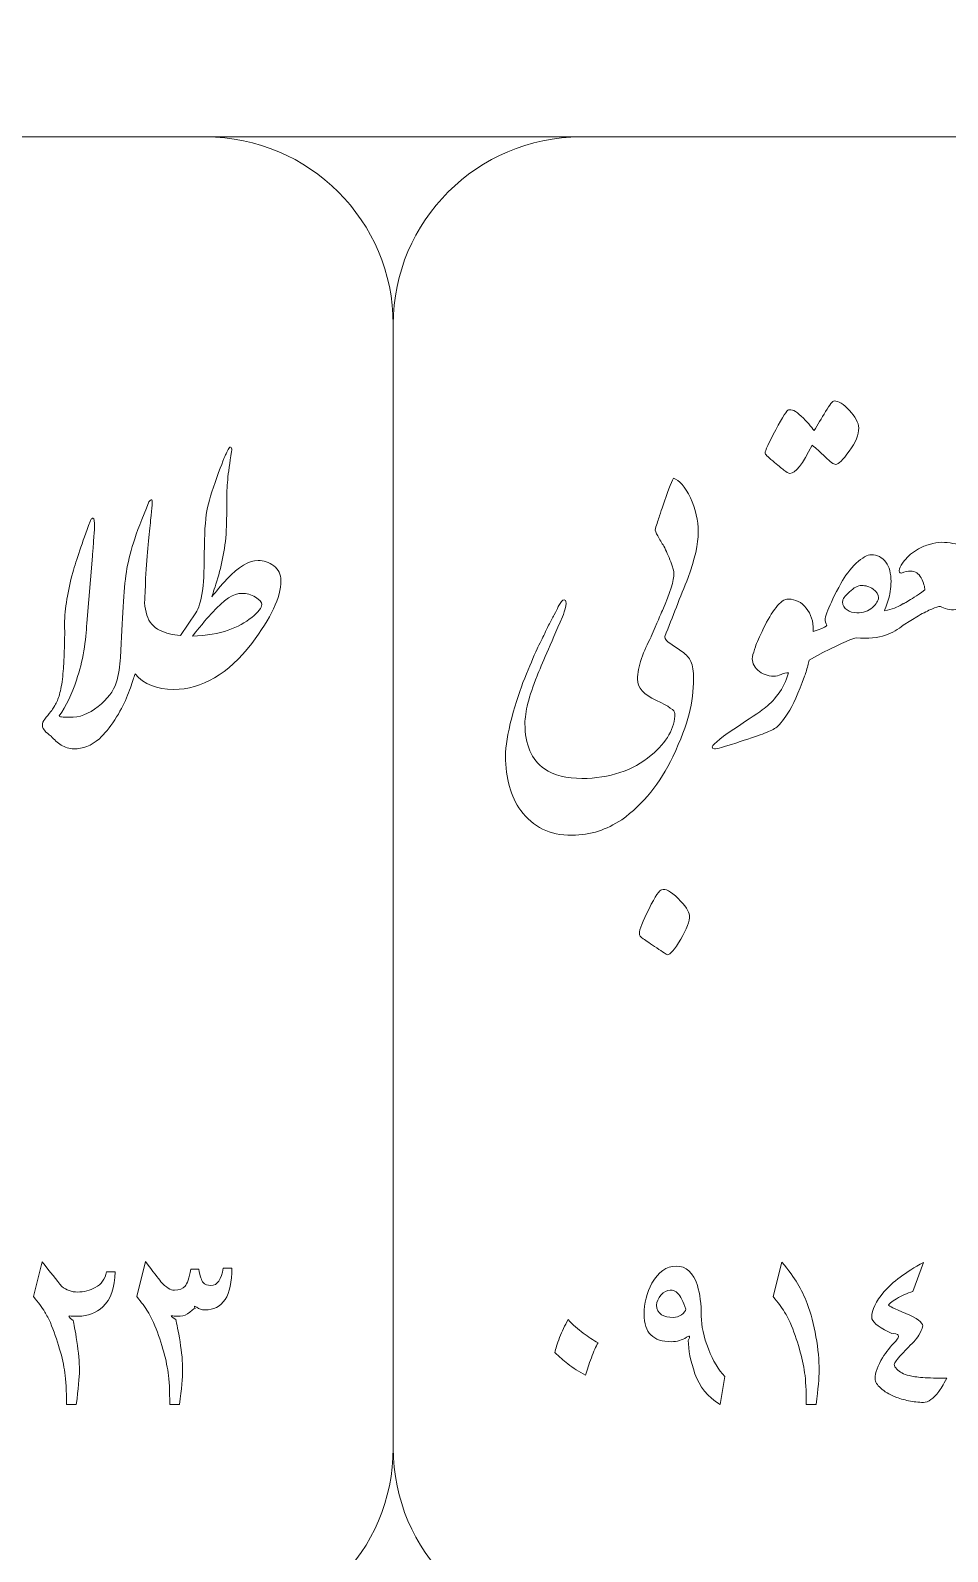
# Model space of a CAD drawing. Header units: millimetres. Extents: x 62 to 462, y 96 to 456.
# Drawn here: x 197.47 to 209.7, y 297.42 to 317.73 of the extents above; entities that cross this region are included whole.
import ezdxf

# ---------------------------------------------------------------- set-up
doc = ezdxf.new("R2010")
doc.units = ezdxf.units.MM
doc.header["$MEASUREMENT"] = 0
doc.layers.add('Layer 1', color=7, linetype='Continuous')

msp = doc.modelspace()

# ---------------------------------------------------------------- linework, layer by layer
at = {"layer": 'Layer 1', "color": 250, "lineweight": 18}
for points, knots in [([(196.0567, 346.3033), (196.0567, 346.3033), (218.5567, 346.3033), (218.5567, 346.3033), (220.6221, 346.3033), (222.3067, 344.6187), (222.3067, 342.5533), (222.3067, 342.5533), (222.3067, 320.0533), (222.3067, 320.0533), (222.3067, 317.9879), (220.6221, 316.3033), (218.5567, 316.3033), (218.5567, 316.3033), (196.0567, 316.3033), (196.0567, 316.3033), (193.9913, 316.3033), (192.3067, 317.9879), (192.3067, 320.0533), (192.3067, 320.0533), (192.3067, 342.5533), (192.3067, 342.5533), (192.3067, 344.6187), (193.9913, 346.3033), (196.0567, 346.3033)], [0, 0, 0, 0, 0.125, 0.125, 0.125, 0.25, 0.25, 0.25, 0.375, 0.375, 0.375, 0.5, 0.5, 0.5, 0.625, 0.625, 0.625, 0.75, 0.75, 0.75, 0.875, 0.875, 0.875, 1, 1, 1, 1]), ([(184.8067, 316.3033), (184.8067, 316.3033), (199.8067, 316.3033), (199.8067, 316.3033), (201.1837, 316.3033), (202.3067, 315.1803), (202.3067, 313.8033), (202.3067, 313.8033), (202.3067, 298.8033), (202.3067, 298.8033), (202.3067, 297.4264), (201.1837, 296.3033), (199.8067, 296.3033), (199.8067, 296.3033), (184.8067, 296.3033), (184.8067, 296.3033), (183.4298, 296.3033), (182.3067, 297.4264), (182.3067, 298.8033), (182.3067, 298.8033), (182.3067, 313.8033), (182.3067, 313.8033), (182.3067, 315.1803), (183.4298, 316.3033), (184.8067, 316.3033)], [0, 0, 0, 0, 0.125, 0.125, 0.125, 0.25, 0.25, 0.25, 0.375, 0.375, 0.375, 0.5, 0.5, 0.5, 0.625, 0.625, 0.625, 0.75, 0.75, 0.75, 0.875, 0.875, 0.875, 1, 1, 1, 1]), ([(204.8067, 316.3033), (204.8067, 316.3033), (219.8067, 316.3033), (219.8067, 316.3033), (221.1837, 316.3033), (222.3067, 315.1803), (222.3067, 313.8033), (222.3067, 313.8033), (222.3067, 298.8033), (222.3067, 298.8033), (222.3067, 297.4264), (221.1837, 296.3033), (219.8067, 296.3033), (219.8067, 296.3033), (204.8067, 296.3033), (204.8067, 296.3033), (203.4298, 296.3033), (202.3067, 297.4264), (202.3067, 298.8033), (202.3067, 298.8033), (202.3067, 313.8033), (202.3067, 313.8033), (202.3067, 315.1803), (203.4298, 316.3033), (204.8067, 316.3033)], [0, 0, 0, 0, 0.125, 0.125, 0.125, 0.25, 0.25, 0.25, 0.375, 0.375, 0.375, 0.5, 0.5, 0.5, 0.625, 0.625, 0.625, 0.75, 0.75, 0.75, 0.875, 0.875, 0.875, 1, 1, 1, 1]), ([(207.2684, 312.0841), (207.2684, 312.1147), (207.3154, 312.217), (207.4095, 312.3945), (207.5036, 312.5709), (207.5612, 312.6591), (207.5812, 312.6591), (207.62, 312.6756), (207.6776, 312.6474), (207.7517, 312.5756), (207.827, 312.5027), (207.8834, 312.4392), (207.9222, 312.3839), (207.9681, 312.4592), (208.0198, 312.545), (208.0763, 312.6391), (208.1327, 312.7332), (208.1692, 312.7802), (208.188, 312.7802), (208.2456, 312.7802), (208.3138, 312.7379), (208.3926, 312.6544), (208.4726, 312.5709), (208.5137, 312.4921), (208.5184, 312.418), (208.5184, 312.331), (208.4761, 312.2275), (208.3914, 312.1088), (208.3079, 311.9912), (208.2479, 311.9324), (208.208, 311.9324), (208.1833, 311.9324), (208.1374, 311.9665), (208.0704, 312.0323), (208.0045, 312.0994), (207.9457, 312.1511), (207.8952, 312.1876), (207.7705, 311.9371), (207.6717, 311.8124), (207.5988, 311.8124), (207.58, 311.8124), (207.5542, 311.8266), (207.5189, 311.8571), (207.4871, 311.8842), (207.4377, 311.9253), (207.3695, 311.9806), (207.3013, 312.0359), (207.2684, 312.07), (207.2684, 312.0841)], [0, 0, 0, 0, 0.0625, 0.0625, 0.0625, 0.125, 0.125, 0.125, 0.1875, 0.1875, 0.1875, 0.25, 0.25, 0.25, 0.3125, 0.3125, 0.3125, 0.375, 0.375, 0.375, 0.4375, 0.4375, 0.4375, 0.5, 0.5, 0.5, 0.5625, 0.5625, 0.5625, 0.625, 0.625, 0.625, 0.6875, 0.6875, 0.6875, 0.75, 0.75, 0.75, 0.8125, 0.8125, 0.8125, 0.875, 0.875, 0.875, 0.9375, 0.9375, 0.9375, 1, 1, 1, 1]), ([(198.9892, 310.0833), (198.9943, 310.0275), (199.0045, 309.9738), (199.0195, 309.9216), (199.0501, 309.8275), (199.1065, 309.7593), (199.1889, 309.7193), (199.2712, 309.6793), (199.3641, 309.6558), (199.4676, 309.6487), (199.4676, 309.6487), (199.6745, 309.9521), (199.6745, 309.9521), (199.7086, 310.0098), (199.7392, 310.1074), (199.7639, 310.2449), (199.7756, 310.3202), (199.7827, 310.4872), (199.7851, 310.7424), (199.7874, 310.9987), (199.798, 311.1892), (199.8192, 311.3127), (199.8427, 311.4279), (199.8874, 311.5761), (199.9532, 311.7584), (200.0202, 311.9418), (200.0614, 312.0476), (200.0755, 312.0759), (200.0908, 312.1041), (200.1026, 312.1276), (200.112, 312.1464), (200.1237, 312.1652), (200.1343, 312.1687), (200.1425, 312.1582), (200.1519, 312.1476), (200.1543, 312.1299), (200.1496, 312.1041), (200.1249, 311.95), (200.1073, 311.8254), (200.0979, 311.7278), (200.0896, 311.6302), (200.0849, 311.5373), (200.0861, 311.4491), (200.0873, 311.3609), (200.0861, 311.2468), (200.0814, 311.1069), (200.0767, 310.967), (200.0626, 310.8376), (200.0391, 310.72), (200.0167, 310.6012), (199.9885, 310.4872), (199.9532, 310.3755), (199.9191, 310.2649), (199.8956, 310.1944), (199.885, 310.1638), (199.9403, 310.2332), (200.0073, 310.312), (200.0884, 310.4025), (200.2413, 310.5683), (200.3812, 310.6506), (200.5047, 310.6506), (200.58, 310.6506), (200.6494, 310.6259), (200.7117, 310.5777), (200.7752, 310.5319), (200.8081, 310.4672), (200.8081, 310.3813), (200.8081, 310.1603), (200.6776, 309.8816), (200.4189, 309.5429), (200.1014, 309.1337), (199.7545, 308.9291), (199.3782, 308.9291), (199.1515, 308.9291), (198.9798, 308.9978), (198.8622, 309.1361), (198.8537, 309.1085), (198.8454, 309.0834), (198.8372, 309.0608), (198.8172, 308.9926), (198.7878, 308.9115), (198.749, 308.8186), (198.7114, 308.7257), (198.6585, 308.6269), (198.5915, 308.5234), (198.5233, 308.4199), (198.4551, 308.3364), (198.3857, 308.2718), (198.2787, 308.1789), (198.1646, 308.1342), (198.0447, 308.1365), (197.9835, 308.1389), (197.9271, 308.1553), (197.8765, 308.1859), (197.8283, 308.2177), (197.7836, 308.2576), (197.7425, 308.3035), (197.7048, 308.3329), (197.6825, 308.3529), (197.6731, 308.3611), (197.6413, 308.3917), (197.6249, 308.4223), (197.6249, 308.454), (197.6249, 308.4775), (197.6366, 308.5046), (197.659, 308.534), (197.6825, 308.5634), (197.7083, 308.5975), (197.7389, 308.6339), (197.7519, 308.6516), (197.7707, 308.6798), (197.793, 308.7163), (197.8165, 308.7527), (197.8365, 308.8021), (197.8542, 308.8632), (197.8706, 308.9232), (197.8859, 309.0032), (197.8965, 309.102), (197.9059, 309.2007), (197.9118, 309.2866), (197.9141, 309.3571), (197.9141, 309.3571), (197.9212, 309.5712), (197.9212, 309.5712), (197.9235, 309.6441), (197.9235, 309.7217), (197.9212, 309.8016), (197.9259, 310.0133), (197.9623, 310.2426), (198.0317, 310.4907), (198.0799, 310.6589), (198.1564, 310.8847), (198.2622, 311.1692), (198.2693, 311.1881), (198.2763, 311.1998), (198.2834, 311.2069), (198.2893, 311.2139), (198.2951, 311.2174), (198.2998, 311.2174), (198.3163, 311.2151), (198.3234, 311.1716), (198.321, 311.0869), (198.3187, 311.0458), (198.314, 310.9787), (198.3069, 310.887), (198.2998, 310.7929), (198.2951, 310.733), (198.2928, 310.7083), (198.2928, 310.7083), (198.2175, 309.8122), (198.2175, 309.8122), (198.2128, 309.704), (198.1999, 309.5817), (198.1799, 309.443), (198.1564, 309.3101), (198.1235, 309.1807), (198.0799, 309.0537), (198.02, 308.868), (197.9424, 308.708), (197.8483, 308.5751), (197.853, 308.5657), (197.8718, 308.561), (197.9036, 308.561), (197.9036, 308.561), (197.9906, 308.5575), (197.9906, 308.5575), (198.1164, 308.5528), (198.2422, 308.601), (198.3692, 308.701), (198.495, 308.8009), (198.5762, 308.9068), (198.6103, 309.0173), (198.6444, 309.129), (198.6632, 309.2407), (198.6656, 309.3536), (198.6808, 309.6135), (198.6938, 309.8393), (198.7032, 310.0309), (198.7126, 310.2226), (198.7267, 310.3778), (198.7467, 310.4978), (198.7655, 310.6166), (198.7973, 310.7471), (198.8408, 310.887), (198.8843, 311.0269), (198.9537, 311.208), (199.0477, 311.4315), (199.0618, 311.4538), (199.0736, 311.4632), (199.0854, 311.4585), (199.0971, 311.4538), (199.0924, 311.3644), (199.0701, 311.1881), (199.0477, 311.0128), (199.0254, 310.753), (199.003, 310.4084), (199.0007, 310.3188), (198.9961, 310.2108), (198.9892, 310.0833)], [0, 0, 0, 0, 0.0151515, 0.0151515, 0.0151515, 0.030303, 0.030303, 0.030303, 0.0454545, 0.0454545, 0.0454545, 0.0606061, 0.0606061, 0.0606061, 0.0757576, 0.0757576, 0.0757576, 0.0909091, 0.0909091, 0.0909091, 0.1060606, 0.1060606, 0.1060606, 0.1212121, 0.1212121, 0.1212121, 0.1363636, 0.1363636, 0.1363636, 0.1515152, 0.1515152, 0.1515152, 0.1666667, 0.1666667, 0.1666667, 0.1818182, 0.1818182, 0.1818182, 0.1969697, 0.1969697, 0.1969697, 0.2121212, 0.2121212, 0.2121212, 0.2272727, 0.2272727, 0.2272727, 0.2424242, 0.2424242, 0.2424242, 0.2575758, 0.2575758, 0.2575758, 0.2727273, 0.2727273, 0.2727273, 0.2878788, 0.2878788, 0.2878788, 0.3030303, 0.3030303, 0.3030303, 0.3181818, 0.3181818, 0.3181818, 0.3333333, 0.3333333, 0.3333333, 0.3484848, 0.3484848, 0.3484848, 0.3636364, 0.3636364, 0.3636364, 0.3787879, 0.3787879, 0.3787879, 0.3939394, 0.3939394, 0.3939394, 0.4090909, 0.4090909, 0.4090909, 0.4242424, 0.4242424, 0.4242424, 0.4393939, 0.4393939, 0.4393939, 0.4545455, 0.4545455, 0.4545455, 0.469697, 0.469697, 0.469697, 0.4848485, 0.4848485, 0.4848485, 0.5, 0.5, 0.5, 0.5151515, 0.5151515, 0.5151515, 0.530303, 0.530303, 0.530303, 0.5454545, 0.5454545, 0.5454545, 0.5606061, 0.5606061, 0.5606061, 0.5757576, 0.5757576, 0.5757576, 0.5909091, 0.5909091, 0.5909091, 0.6060606, 0.6060606, 0.6060606, 0.6212121, 0.6212121, 0.6212121, 0.6363636, 0.6363636, 0.6363636, 0.6515152, 0.6515152, 0.6515152, 0.6666667, 0.6666667, 0.6666667, 0.6818182, 0.6818182, 0.6818182, 0.6969697, 0.6969697, 0.6969697, 0.7121212, 0.7121212, 0.7121212, 0.7272727, 0.7272727, 0.7272727, 0.7424242, 0.7424242, 0.7424242, 0.7575758, 0.7575758, 0.7575758, 0.7727273, 0.7727273, 0.7727273, 0.7878788, 0.7878788, 0.7878788, 0.8030303, 0.8030303, 0.8030303, 0.8181818, 0.8181818, 0.8181818, 0.8333333, 0.8333333, 0.8333333, 0.8484848, 0.8484848, 0.8484848, 0.8636364, 0.8636364, 0.8636364, 0.8787879, 0.8787879, 0.8787879, 0.8939394, 0.8939394, 0.8939394, 0.9090909, 0.9090909, 0.9090909, 0.9242424, 0.9242424, 0.9242424, 0.9393939, 0.9393939, 0.9393939, 0.9545455, 0.9545455, 0.9545455, 0.969697, 0.969697, 0.969697, 0.9848485, 0.9848485, 0.9848485, 1, 1, 1, 1]), ([(206.0655, 308.6092), (206.0655, 308.6481), (205.9831, 308.7057), (205.8173, 308.7809), (205.6492, 308.8597), (205.5657, 308.955), (205.5657, 309.0679), (205.5657, 309.1478), (205.5833, 309.2395), (205.6198, 309.3418), (205.6551, 309.443), (205.6974, 309.5406), (205.748, 309.6323), (205.748, 309.6323), (205.7492, 309.6344), (205.7492, 309.6344), (205.7492, 309.6344), (205.7491, 309.6347), (205.7491, 309.6347), (205.8267, 309.8181), (205.8761, 309.9345), (205.8973, 309.9827), (206.0008, 310.2238), (206.0525, 310.3884), (206.0525, 310.4755), (206.0525, 310.5049), (206.0384, 310.5566), (206.0102, 310.6307), (205.9784, 310.7106), (205.9478, 310.7812), (205.9173, 310.84), (205.9043, 310.8635), (205.8902, 310.8859), (205.8761, 310.9094), (205.862, 310.9329), (205.8502, 310.9552), (205.8385, 310.9788), (205.8103, 311.0199), (205.7997, 311.0517), (205.8044, 311.0752), (205.8244, 311.1387), (205.8432, 311.1963), (205.8596, 311.2469), (205.8749, 311.2974), (205.8902, 311.3409), (205.9043, 311.3774), (205.9655, 311.562), (206.0125, 311.6855), (206.0454, 311.7502), (206.1231, 311.7243), (206.1995, 311.6373), (206.2724, 311.4879), (206.3418, 311.3386), (206.3759, 311.1857), (206.3759, 311.0305), (206.3759, 310.8694), (206.3312, 310.6671), (206.2418, 310.4237), (206.1889, 310.2932), (206.136, 310.1615), (206.0842, 310.0286), (206.0325, 309.8969), (205.9819, 309.7652), (205.9314, 309.6347), (205.9314, 309.6347), (205.9311, 309.6341), (205.9311, 309.6341), (205.9311, 309.6341), (205.9314, 309.6323), (205.9314, 309.6323), (205.9314, 309.6006), (205.9573, 309.5676), (206.009, 309.5359), (206.0607, 309.5041), (206.1125, 309.4688), (206.1654, 309.4312), (206.2183, 309.3924), (206.256, 309.3501), (206.2795, 309.3019), (206.3018, 309.249), (206.3136, 309.1713), (206.3136, 309.0679), (206.3136, 308.9162), (206.2936, 308.7609), (206.2548, 308.6022), (206.216, 308.4481), (206.1431, 308.2576), (206.0372, 308.0307), (205.8702, 307.6791), (205.6433, 307.3992), (205.3552, 307.1899), (205.2505, 307.1229), (205.1471, 307.0723), (205.0459, 307.0382), (204.9354, 307.0018), (204.8166, 306.9829), (204.6908, 306.9829), (204.3945, 306.9829), (204.1675, 307.0935), (204.0088, 307.3134), (203.8735, 307.5015), (203.8053, 307.7438), (203.8053, 308.0377), (203.8053, 308.1683), (203.8324, 308.3388), (203.8876, 308.5505), (203.9429, 308.7551), (204.0005, 308.9315), (204.0605, 309.0808), (204.1252, 309.2348), (204.1793, 309.3654), (204.2251, 309.47), (204.2392, 309.4959), (204.2592, 309.5347), (204.2839, 309.5864), (204.3098, 309.637), (204.3415, 309.7052), (204.3804, 309.7875), (204.4086, 309.8381), (204.4333, 309.8839), (204.4544, 309.9251), (204.4768, 309.9663), (204.4944, 310.0039), (204.5085, 310.0356), (204.5426, 310.098), (204.5685, 310.1274), (204.5873, 310.125), (204.6132, 310.1203), (204.6191, 310.0944), (204.6085, 310.0462), (204.5967, 309.9886), (204.5814, 309.9392), (204.5638, 309.8981), (204.4003, 309.5206), (204.2875, 309.2584), (204.2251, 309.109), (204.1181, 308.835), (204.064, 308.6245), (204.064, 308.4752), (204.064, 308.1918), (204.151, 307.9907), (204.3251, 307.8684), (204.4544, 307.7837), (204.6202, 307.7414), (204.8249, 307.7414), (205.1929, 307.7414), (205.4998, 307.8449), (205.748, 308.0507), (205.9596, 308.2282), (206.0655, 308.414), (206.0655, 308.6092)], [0, 0, 0, 0, 0.02, 0.02, 0.02, 0.04, 0.04, 0.04, 0.06, 0.06, 0.06, 0.08, 0.08, 0.08, 0.1, 0.1, 0.1, 0.12, 0.12, 0.12, 0.14, 0.14, 0.14, 0.16, 0.16, 0.16, 0.18, 0.18, 0.18, 0.2, 0.2, 0.2, 0.22, 0.22, 0.22, 0.24, 0.24, 0.24, 0.26, 0.26, 0.26, 0.28, 0.28, 0.28, 0.3, 0.3, 0.3, 0.32, 0.32, 0.32, 0.34, 0.34, 0.34, 0.36, 0.36, 0.36, 0.38, 0.38, 0.38, 0.4, 0.4, 0.4, 0.42, 0.42, 0.42, 0.44, 0.44, 0.44, 0.46, 0.46, 0.46, 0.48, 0.48, 0.48, 0.5, 0.5, 0.5, 0.52, 0.52, 0.52, 0.54, 0.54, 0.54, 0.56, 0.56, 0.56, 0.58, 0.58, 0.58, 0.6, 0.6, 0.6, 0.62, 0.62, 0.62, 0.64, 0.64, 0.64, 0.66, 0.66, 0.66, 0.68, 0.68, 0.68, 0.7, 0.7, 0.7, 0.72, 0.72, 0.72, 0.74, 0.74, 0.74, 0.76, 0.76, 0.76, 0.78, 0.78, 0.78, 0.8, 0.8, 0.8, 0.82, 0.82, 0.82, 0.84, 0.84, 0.84, 0.86, 0.86, 0.86, 0.88, 0.88, 0.88, 0.9, 0.9, 0.9, 0.92, 0.92, 0.92, 0.94, 0.94, 0.94, 0.96, 0.96, 0.96, 0.98, 0.98, 0.98, 1, 1, 1, 1]), ([(210.1965, 310.4343), (210.2517, 310.4731), (210.2988, 310.5213), (210.3376, 310.5789), (210.3787, 310.6366), (210.3999, 310.6942), (210.3999, 310.7518), (210.3999, 310.7518), (210.3999, 310.9788), (210.3999, 310.9788), (210.3999, 311.034), (210.4093, 311.0952), (210.427, 311.161), (210.4599, 311.2527), (210.4928, 311.3374), (210.5269, 311.4127), (210.5269, 311.4127), (210.668, 311.7537), (210.668, 311.7537), (210.6704, 311.7702), (210.6821, 311.789), (210.7033, 311.809), (210.7127, 311.809), (210.7162, 311.7854), (210.7162, 311.7372), (210.7162, 311.7372), (210.7104, 311.4926), (210.7104, 311.4926), (210.7104, 311.4926), (210.6962, 311.1963), (210.6962, 311.1963), (210.6962, 311.0928), (210.6751, 310.9752), (210.6339, 310.8447), (210.5951, 310.713), (210.5445, 310.5978), (210.4822, 310.4966), (210.3885, 310.3432), (210.2937, 310.2259), (210.1976, 310.146), (210.1976, 310.146), (210.1965, 310.1438), (210.1965, 310.1438), (210.1412, 310.1074), (210.0789, 310.0756), (210.0107, 310.0498), (209.9413, 310.0227), (209.8743, 310.0051), (209.8108, 309.9957), (209.7755, 309.9886), (209.739, 309.991), (209.7002, 310.0004), (209.6614, 310.011), (209.6308, 310.0227), (209.6108, 310.0368), (209.5826, 310.0368), (209.5438, 310.0251), (209.4933, 310.0027), (209.445, 309.9816), (209.3851, 309.9522), (209.3145, 309.9134), (209.3145, 309.9134), (209.1111, 309.7852), (209.1111, 309.7852), (209.1111, 309.7852), (209.1108, 309.7861), (209.1108, 309.7861), (209.0462, 309.7286), (208.9686, 309.6851), (208.8771, 309.6558), (208.7736, 309.6158), (208.6431, 309.6041), (208.4843, 309.617), (208.4514, 309.617), (208.3044, 309.5523), (208.0398, 309.4206), (208.0398, 309.4206), (207.8581, 309.3204), (207.8581, 309.3204), (207.8581, 309.3204), (207.8446, 309.2678), (207.8446, 309.2678), (207.8305, 309.2101), (207.8129, 309.1549), (207.7952, 309.1043), (207.7141, 308.8821), (207.64, 308.7174), (207.5706, 308.6116), (207.5024, 308.5058), (207.4483, 308.4411), (207.4095, 308.4152), (207.3696, 308.3905), (207.3119, 308.3635), (207.2331, 308.3341), (207.1555, 308.3059), (207.0368, 308.2659), (206.8768, 308.2141), (206.7169, 308.1624), (206.6228, 308.1365), (206.5923, 308.1365), (206.5746, 308.1365), (206.5652, 308.1412), (206.5652, 308.1506), (206.5464, 308.1753), (206.6417, 308.2588), (206.851, 308.3988), (207.0603, 308.5387), (207.1955, 308.6304), (207.2555, 308.6739), (207.3166, 308.7174), (207.379, 308.7809), (207.4413, 308.8656), (207.5048, 308.9491), (207.5518, 309.0443), (207.5812, 309.149), (207.5495, 309.1537), (207.5165, 309.1478), (207.4836, 309.1302), (207.4495, 309.1137), (207.4166, 309.1043), (207.3848, 309.1043), (207.3002, 309.1067), (207.2284, 309.1349), (207.1708, 309.1878), (207.1144, 309.2395), (207.0897, 309.2983), (207.0991, 309.363), (207.1085, 309.4018), (207.1214, 309.4477), (207.1391, 309.4994), (207.1555, 309.5512), (207.192, 309.6335), (207.2473, 309.7452), (207.3025, 309.8581), (207.3578, 309.951), (207.4142, 310.0239), (207.4707, 310.098), (207.5259, 310.1344), (207.5812, 310.1344), (207.6753, 310.1344), (207.7541, 310.0944), (207.8176, 310.0145), (207.8811, 309.9333), (207.9117, 309.8369), (207.9117, 309.7252), (207.9117, 309.7252), (207.9115, 309.7016), (207.9115, 309.7016), (207.9115, 309.7016), (207.9763, 309.724), (207.9763, 309.724), (208.0527, 309.7522), (208.0916, 309.7722), (208.0916, 309.7863), (208.0774, 309.8098), (208.0704, 309.8381), (208.0704, 309.8722), (208.0751, 309.9027), (208.0868, 309.9404), (208.1057, 309.9862), (208.1374, 310.0709), (208.1962, 310.1908), (208.2809, 310.3449), (208.3338, 310.446), (208.4008, 310.5354), (208.4843, 310.613), (208.5666, 310.6894), (208.6337, 310.7271), (208.6842, 310.7271), (208.7642, 310.7271), (208.83, 310.693), (208.8806, 310.6271), (208.9265, 310.5624), (208.9488, 310.4778), (208.9488, 310.3719), (208.9488, 310.2779), (208.9359, 310.1932), (208.91, 310.1191), (208.8829, 310.0439), (208.8665, 309.998), (208.8594, 309.9792), (208.8594, 309.9792), (208.9006, 309.9862), (208.9006, 309.9862), (208.99, 310.0086), (209.0605, 310.0391), (209.1111, 310.0756), (209.1111, 310.0756), (209.1132, 310.072), (209.1132, 310.072), (209.1543, 310.0933), (209.2123, 310.1282), (209.2863, 310.178), (209.3028, 310.1874), (209.3404, 310.2144), (209.4004, 310.2579), (209.4004, 310.2944), (209.3839, 310.3473), (209.3521, 310.4167), (209.318, 310.479), (209.271, 310.5096), (209.211, 310.5096), (209.1722, 310.5096), (209.1322, 310.5002), (209.0899, 310.4813), (209.0605, 310.4813), (209.0511, 310.5013), (209.0629, 310.5401), (209.0723, 310.5684), (209.0923, 310.6025), (209.1252, 310.6436), (209.1758, 310.7083), (209.2381, 310.7624), (209.3145, 310.8059), (209.3627, 310.8318), (209.4121, 310.8506), (209.4627, 310.8647), (209.525, 310.8835), (209.5767, 310.8929), (209.6214, 310.8929), (209.7261, 310.8929), (209.8249, 310.8741), (209.9178, 310.8376), (210.0048, 310.8035), (210.0483, 310.7436), (210.0483, 310.6577), (210.0483, 310.6283), (210.0377, 310.5919), (210.0177, 310.5484), (210.006, 310.5225), (209.9954, 310.499), (209.9848, 310.479), (209.9742, 310.4578), (209.9554, 310.4237), (209.9272, 310.3755), (209.9436, 310.3614), (209.9824, 310.3602), (210.0448, 310.3696), (210.1071, 310.3802), (210.1576, 310.4014), (210.1965, 310.4343)], [0, 0, 0, 0, 0.0125, 0.0125, 0.0125, 0.025, 0.025, 0.025, 0.0375, 0.0375, 0.0375, 0.05, 0.05, 0.05, 0.0625, 0.0625, 0.0625, 0.075, 0.075, 0.075, 0.0875, 0.0875, 0.0875, 0.1, 0.1, 0.1, 0.1125, 0.1125, 0.1125, 0.125, 0.125, 0.125, 0.1375, 0.1375, 0.1375, 0.15, 0.15, 0.15, 0.1625, 0.1625, 0.1625, 0.175, 0.175, 0.175, 0.1875, 0.1875, 0.1875, 0.2, 0.2, 0.2, 0.2125, 0.2125, 0.2125, 0.225, 0.225, 0.225, 0.2375, 0.2375, 0.2375, 0.25, 0.25, 0.25, 0.2625, 0.2625, 0.2625, 0.275, 0.275, 0.275, 0.2875, 0.2875, 0.2875, 0.3, 0.3, 0.3, 0.3125, 0.3125, 0.3125, 0.325, 0.325, 0.325, 0.3375, 0.3375, 0.3375, 0.35, 0.35, 0.35, 0.3625, 0.3625, 0.3625, 0.375, 0.375, 0.375, 0.3875, 0.3875, 0.3875, 0.4, 0.4, 0.4, 0.4125, 0.4125, 0.4125, 0.425, 0.425, 0.425, 0.4375, 0.4375, 0.4375, 0.45, 0.45, 0.45, 0.4625, 0.4625, 0.4625, 0.475, 0.475, 0.475, 0.4875, 0.4875, 0.4875, 0.5, 0.5, 0.5, 0.5125, 0.5125, 0.5125, 0.525, 0.525, 0.525, 0.5375, 0.5375, 0.5375, 0.55, 0.55, 0.55, 0.5625, 0.5625, 0.5625, 0.575, 0.575, 0.575, 0.5875, 0.5875, 0.5875, 0.6, 0.6, 0.6, 0.6125, 0.6125, 0.6125, 0.625, 0.625, 0.625, 0.6375, 0.6375, 0.6375, 0.65, 0.65, 0.65, 0.6625, 0.6625, 0.6625, 0.675, 0.675, 0.675, 0.6875, 0.6875, 0.6875, 0.7, 0.7, 0.7, 0.7125, 0.7125, 0.7125, 0.725, 0.725, 0.725, 0.7375, 0.7375, 0.7375, 0.75, 0.75, 0.75, 0.7625, 0.7625, 0.7625, 0.775, 0.775, 0.775, 0.7875, 0.7875, 0.7875, 0.8, 0.8, 0.8, 0.8125, 0.8125, 0.8125, 0.825, 0.825, 0.825, 0.8375, 0.8375, 0.8375, 0.85, 0.85, 0.85, 0.8625, 0.8625, 0.8625, 0.875, 0.875, 0.875, 0.8875, 0.8875, 0.8875, 0.9, 0.9, 0.9, 0.9125, 0.9125, 0.9125, 0.925, 0.925, 0.925, 0.9375, 0.9375, 0.9375, 0.95, 0.95, 0.95, 0.9625, 0.9625, 0.9625, 0.975, 0.975, 0.975, 0.9875, 0.9875, 0.9875, 1, 1, 1, 1]), ([(208.7806, 310.1556), (208.7806, 310.1944), (208.7571, 310.232), (208.7113, 310.2685), (208.6607, 310.3014), (208.609, 310.3167), (208.556, 310.3167), (208.5055, 310.3167), (208.4514, 310.2884), (208.3949, 310.2308), (208.3326, 310.1756), (208.302, 310.132), (208.302, 310.1003), (208.302, 310.0497), (208.322, 310.0121), (208.3632, 309.9898), (208.3985, 309.9639), (208.4408, 309.9521), (208.4914, 309.9521), (208.576, 309.9521), (208.6466, 309.9756), (208.7007, 310.0239), (208.7536, 310.0721), (208.7806, 310.1156), (208.7806, 310.1556)], [0, 0, 0, 0, 0.125, 0.125, 0.125, 0.25, 0.25, 0.25, 0.375, 0.375, 0.375, 0.5, 0.5, 0.5, 0.625, 0.625, 0.625, 0.75, 0.75, 0.75, 0.875, 0.875, 0.875, 1, 1, 1, 1]), ([(200.5529, 310.0638), (200.5529, 310.0932), (200.5259, 310.125), (200.4706, 310.1603), (200.4106, 310.1944), (200.3507, 310.212), (200.2907, 310.212), (200.1813, 310.2167), (200.0473, 310.1297), (199.8921, 309.9533), (199.845, 309.9051), (199.7568, 309.8004), (199.6263, 309.6393), (199.8192, 309.6487), (199.9779, 309.6758), (200.1037, 309.7193), (200.2284, 309.7628), (200.3342, 309.8204), (200.4189, 309.891), (200.5082, 309.9627), (200.5529, 310.0203), (200.5529, 310.0638)], [0, 0, 0, 0, 0.1428571, 0.1428571, 0.1428571, 0.2857143, 0.2857143, 0.2857143, 0.4285714, 0.4285714, 0.4285714, 0.5714286, 0.5714286, 0.5714286, 0.7142857, 0.7142857, 0.7142857, 0.8571429, 0.8571429, 0.8571429, 1, 1, 1, 1]), ([(205.5904, 305.673), (205.5904, 305.6483), (205.608, 305.6236), (205.6421, 305.6013), (205.6809, 305.573), (205.7409, 305.533), (205.8232, 305.479), (205.9043, 305.4249), (205.9525, 305.3943), (205.9655, 305.3872), (206.0031, 305.3872), (206.0607, 305.4566), (206.1419, 305.5942), (206.2218, 305.7318), (206.2618, 305.8376), (206.2618, 305.9105), (206.2548, 305.9658), (206.203, 306.0422), (206.1066, 306.1398), (206.0102, 306.2374), (205.9373, 306.2762), (205.8867, 306.2551), (205.8608, 306.2551), (205.8056, 306.1716), (205.7197, 306.0022), (205.6339, 305.8329), (205.5904, 305.7235), (205.5904, 305.673)], [0, 0, 0, 0, 0.1111111, 0.1111111, 0.1111111, 0.2222222, 0.2222222, 0.2222222, 0.3333333, 0.3333333, 0.3333333, 0.4444444, 0.4444444, 0.4444444, 0.5555556, 0.5555556, 0.5555556, 0.6666667, 0.6666667, 0.6666667, 0.7777778, 0.7777778, 0.7777778, 0.8888889, 0.8888889, 0.8888889, 1, 1, 1, 1])]:
    msp.add_open_spline(points, degree=3, knots=knots, dxfattribs=at)
at = {"layer": 'Layer 1', "color": 250, "lineweight": 9}
for points, knots in [([(198.0951, 300.8859), (198.1815, 300.8859), (198.2597, 300.9059), (198.3308, 300.9447), (198.4125, 300.9893), (198.4625, 301.0593), (198.4807, 301.1545), (198.4807, 301.1545), (198.5948, 301.1545), (198.5948, 301.1545), (198.5948, 300.9435), (198.5401, 300.7877), (198.4308, 300.6877), (198.3414, 300.6054), (198.2327, 300.5637), (198.1057, 300.5637), (198.1057, 300.5637), (198.0798, 300.5637), (198.0798, 300.5637), (198.0428, 300.5637), (198.0128, 300.5649), (197.9893, 300.5672), (197.9658, 300.5696), (197.981, 300.549), (198.0351, 300.5055), (198.0463, 300.4655), (198.0633, 300.3726), (198.0857, 300.2274), (198.108, 300.0822), (198.1192, 299.9523), (198.1192, 299.8388), (198.1192, 299.7436), (198.1057, 299.5925), (198.078, 299.3862), (198.078, 299.3862), (197.9469, 299.3862), (197.9469, 299.3862), (197.9469, 299.5696), (197.9399, 299.7107), (197.9258, 299.8089), (197.9111, 299.907), (197.8882, 300.0123), (197.8558, 300.1246), (197.82, 300.2486), (197.7788, 300.3668), (197.7318, 300.4779), (197.7088, 300.5296), (197.6842, 300.5766), (197.6577, 300.619), (197.6201, 300.6825), (197.5695, 300.7506), (197.506, 300.8241), (197.506, 300.8241), (197.6213, 301.2874), (197.6213, 301.2874), (197.7294, 301.1539), (197.817, 301.0452), (197.8852, 300.9599), (197.9446, 300.9106), (198.0145, 300.8859), (198.0951, 300.8859)], [0, 0, 0, 0, 0.05, 0.05, 0.05, 0.1, 0.1, 0.1, 0.15, 0.15, 0.15, 0.2, 0.2, 0.2, 0.25, 0.25, 0.25, 0.3, 0.3, 0.3, 0.35, 0.35, 0.35, 0.4, 0.4, 0.4, 0.45, 0.45, 0.45, 0.5, 0.5, 0.5, 0.55, 0.55, 0.55, 0.6, 0.6, 0.6, 0.65, 0.65, 0.65, 0.7, 0.7, 0.7, 0.75, 0.75, 0.75, 0.8, 0.8, 0.8, 0.85, 0.85, 0.85, 0.9, 0.9, 0.9, 0.95, 0.95, 0.95, 1, 1, 1, 1]), ([(199.8746, 300.974), (199.9605, 300.974), (200.0151, 301.0516), (200.0381, 301.2063), (200.0381, 301.2063), (200.1539, 301.2063), (200.1539, 301.2063), (200.1539, 300.833), (200.0328, 300.6466), (199.7918, 300.6466), (199.7541, 300.6466), (199.7183, 300.6584), (199.6842, 300.6819), (199.6507, 300.7054), (199.643, 300.7007), (199.663, 300.6672), (199.6642, 300.673), (199.6413, 300.6572), (199.5936, 300.619), (199.5513, 300.5837), (199.5084, 300.5655), (199.4649, 300.5655), (199.459, 300.5655), (199.452, 300.5655), (199.4431, 300.5649), (199.4343, 300.5643), (199.4243, 300.5637), (199.4132, 300.5637), (199.3926, 300.5637), (199.372, 300.5661), (199.352, 300.5702), (199.332, 300.5743), (199.3491, 300.5566), (199.4043, 300.5173), (199.4196, 300.4649), (199.4384, 300.3668), (199.462, 300.2227), (199.4855, 300.0793), (199.4972, 299.9511), (199.4972, 299.8388), (199.4972, 299.7436), (199.4837, 299.5925), (199.4561, 299.3862), (199.4561, 299.3862), (199.325, 299.3862), (199.325, 299.3862), (199.325, 299.5696), (199.3179, 299.7107), (199.3038, 299.8089), (199.2891, 299.907), (199.2662, 300.0123), (199.2339, 300.1246), (199.1986, 300.2486), (199.1568, 300.3668), (199.1098, 300.4779), (199.0869, 300.5296), (199.0622, 300.5766), (199.0357, 300.619), (198.9981, 300.6825), (198.9476, 300.7506), (198.8841, 300.8241), (198.8841, 300.8241), (199.0016, 301.2927), (199.0016, 301.2927), (199.1016, 301.1592), (199.1704, 301.0699), (199.208, 301.024), (199.2738, 300.9482), (199.3338, 300.91), (199.3891, 300.91), (199.452, 300.91), (199.4984, 300.9282), (199.5284, 300.9635), (199.5572, 300.9981), (199.5831, 301.0734), (199.606, 301.1892), (199.606, 301.1892), (199.713, 301.1892), (199.713, 301.1892), (199.7288, 301.0975), (199.7482, 301.0387), (199.7712, 301.0128), (199.7941, 300.987), (199.8288, 300.974), (199.8746, 300.974)], [0, 0, 0, 0, 0.0357143, 0.0357143, 0.0357143, 0.0714286, 0.0714286, 0.0714286, 0.1071429, 0.1071429, 0.1071429, 0.1428571, 0.1428571, 0.1428571, 0.1785714, 0.1785714, 0.1785714, 0.2142857, 0.2142857, 0.2142857, 0.25, 0.25, 0.25, 0.2857143, 0.2857143, 0.2857143, 0.3214286, 0.3214286, 0.3214286, 0.3571429, 0.3571429, 0.3571429, 0.3928571, 0.3928571, 0.3928571, 0.4285714, 0.4285714, 0.4285714, 0.4642857, 0.4642857, 0.4642857, 0.5, 0.5, 0.5, 0.5357143, 0.5357143, 0.5357143, 0.5714286, 0.5714286, 0.5714286, 0.6071429, 0.6071429, 0.6071429, 0.6428571, 0.6428571, 0.6428571, 0.6785714, 0.6785714, 0.6785714, 0.7142857, 0.7142857, 0.7142857, 0.75, 0.75, 0.75, 0.7857143, 0.7857143, 0.7857143, 0.8214286, 0.8214286, 0.8214286, 0.8571429, 0.8571429, 0.8571429, 0.8928571, 0.8928571, 0.8928571, 0.9285714, 0.9285714, 0.9285714, 0.9642857, 0.9642857, 0.9642857, 1, 1, 1, 1]), ([(206.7322, 299.7595), (206.7322, 299.7595), (206.667, 299.3844), (206.667, 299.3844), (206.5035, 299.4873), (206.3924, 299.6249), (206.3324, 299.7959), (206.2731, 299.967), (206.2431, 300.1151), (206.2431, 300.2404), (206.2754, 300.2997), (206.2678, 300.3139), (206.2207, 300.2815), (206.1602, 300.2427), (206.092, 300.2227), (206.0173, 300.2227), (205.8956, 300.2227), (205.8051, 300.2533), (205.7446, 300.3133), (205.684, 300.3738), (205.654, 300.4655), (205.654, 300.5884), (205.654, 300.736), (205.6893, 300.8747), (205.7593, 301.0034), (205.8427, 301.1557), (205.9497, 301.2321), (206.0797, 301.2321), (206.2149, 301.2321), (206.3101, 301.1457), (206.3654, 300.9723), (206.4001, 300.8629), (206.4171, 300.7271), (206.4171, 300.5637), (206.4171, 300.4344), (206.4483, 300.2886), (206.5112, 300.1263), (206.5735, 299.9646), (206.6476, 299.8424), (206.7322, 299.7595)], [0, 0, 0, 0, 0.0769231, 0.0769231, 0.0769231, 0.1538462, 0.1538462, 0.1538462, 0.2307692, 0.2307692, 0.2307692, 0.3076923, 0.3076923, 0.3076923, 0.3846154, 0.3846154, 0.3846154, 0.4615385, 0.4615385, 0.4615385, 0.5384615, 0.5384615, 0.5384615, 0.6153846, 0.6153846, 0.6153846, 0.6923077, 0.6923077, 0.6923077, 0.7692308, 0.7692308, 0.7692308, 0.8461538, 0.8461538, 0.8461538, 0.9230769, 0.9230769, 0.9230769, 1, 1, 1, 1]), ([(207.9897, 299.8388), (207.9897, 299.7436), (207.9762, 299.5925), (207.9486, 299.3862), (207.9486, 299.3862), (207.8175, 299.3862), (207.8175, 299.3862), (207.8175, 299.5696), (207.8104, 299.7107), (207.7963, 299.8089), (207.7816, 299.907), (207.7587, 300.0123), (207.7264, 300.1246), (207.6911, 300.2486), (207.6493, 300.3668), (207.6023, 300.4779), (207.5794, 300.5296), (207.5547, 300.5766), (207.5282, 300.619), (207.4906, 300.6825), (207.4401, 300.7506), (207.3766, 300.8241), (207.3766, 300.8241), (207.4924, 301.2856), (207.4924, 301.2856), (207.5853, 301.1745), (207.6552, 301.0781), (207.7028, 300.9981), (207.751, 300.9176), (207.7928, 300.8288), (207.8298, 300.7312), (207.8792, 300.6013), (207.918, 300.4538), (207.9468, 300.2892), (207.9756, 300.1246), (207.9897, 299.9746), (207.9897, 299.8388)], [0, 0, 0, 0, 0.0833333, 0.0833333, 0.0833333, 0.1666667, 0.1666667, 0.1666667, 0.25, 0.25, 0.25, 0.3333333, 0.3333333, 0.3333333, 0.4166667, 0.4166667, 0.4166667, 0.5, 0.5, 0.5, 0.5833333, 0.5833333, 0.5833333, 0.6666667, 0.6666667, 0.6666667, 0.75, 0.75, 0.75, 0.8333333, 0.8333333, 0.8333333, 0.9166667, 0.9166667, 0.9166667, 1, 1, 1, 1]), ([(209.6952, 299.7354), (209.6435, 299.646), (209.607, 299.5866), (209.5853, 299.5584), (209.5141, 299.4614), (209.4459, 299.4132), (209.3819, 299.4132), (209.3143, 299.4132), (209.2478, 299.4203), (209.1832, 299.4344), (209.1179, 299.4479), (209.0579, 299.4655), (209.0027, 299.4873), (208.9239, 299.5208), (208.8598, 299.559), (208.811, 299.6031), (208.7622, 299.6466), (208.7375, 299.6883), (208.7375, 299.7289), (208.7375, 299.8124), (208.7705, 299.9059), (208.8357, 300.0093), (208.8828, 300.0828), (208.9415, 300.1569), (209.0115, 300.2315), (209.0779, 300.3003), (209.0574, 300.335), (208.9498, 300.335), (208.9727, 300.3256), (208.9609, 300.3327), (208.9151, 300.3556), (208.7658, 300.4279), (208.6911, 300.4926), (208.6911, 300.5502), (208.6911, 300.6478), (208.7458, 300.7601), (208.8545, 300.8876), (208.9686, 301.0199), (209.1438, 301.151), (209.3801, 301.2803), (209.3801, 301.2803), (209.239, 300.8929), (209.239, 300.8929), (209.1632, 300.87), (209.0903, 300.8377), (209.0209, 300.7959), (208.9515, 300.7536), (208.9168, 300.726), (208.9168, 300.7118), (208.9168, 300.7019), (208.9927, 300.6642), (209.1444, 300.6002), (209.2954, 300.5361), (209.3713, 300.4814), (209.3713, 300.4367), (209.3713, 300.4179), (209.3601, 300.3867), (209.3378, 300.3427), (209.3154, 300.2986), (209.2943, 300.2668), (209.2749, 300.2468), (209.2131, 300.1828), (209.1514, 300.1193), (209.0909, 300.0558), (209.025, 299.9846), (208.9927, 299.9394), (208.9927, 299.92), (208.9927, 299.9006), (209.0033, 299.8788), (209.0256, 299.8559), (209.0609, 299.8183), (209.1167, 299.7895), (209.1926, 299.7701), (209.2325, 299.7595), (209.2931, 299.7512), (209.373, 299.7448), (209.4536, 299.7389), (209.5612, 299.7354), (209.6952, 299.7354)], [0, 0, 0, 0, 0.0384615, 0.0384615, 0.0384615, 0.0769231, 0.0769231, 0.0769231, 0.1153846, 0.1153846, 0.1153846, 0.1538462, 0.1538462, 0.1538462, 0.1923077, 0.1923077, 0.1923077, 0.2307692, 0.2307692, 0.2307692, 0.2692308, 0.2692308, 0.2692308, 0.3076923, 0.3076923, 0.3076923, 0.3461538, 0.3461538, 0.3461538, 0.3846154, 0.3846154, 0.3846154, 0.4230769, 0.4230769, 0.4230769, 0.4615385, 0.4615385, 0.4615385, 0.5, 0.5, 0.5, 0.5384615, 0.5384615, 0.5384615, 0.5769231, 0.5769231, 0.5769231, 0.6153846, 0.6153846, 0.6153846, 0.6538462, 0.6538462, 0.6538462, 0.6923077, 0.6923077, 0.6923077, 0.7307692, 0.7307692, 0.7307692, 0.7692308, 0.7692308, 0.7692308, 0.8076923, 0.8076923, 0.8076923, 0.8461538, 0.8461538, 0.8461538, 0.8846154, 0.8846154, 0.8846154, 0.9230769, 0.9230769, 0.9230769, 0.9615385, 0.9615385, 0.9615385, 1, 1, 1, 1]), ([(206.2119, 300.6572), (206.1767, 300.7601), (206.1402, 300.8306), (206.1038, 300.8671), (206.0738, 300.897), (206.0397, 300.9117), (206.0021, 300.9117), (205.9574, 300.9117), (205.9156, 300.8894), (205.878, 300.8447), (205.8404, 300.8), (205.821, 300.7559), (205.821, 300.7118), (205.821, 300.6525), (205.8427, 300.6096), (205.8868, 300.5831), (205.9256, 300.559), (205.9791, 300.5467), (206.0467, 300.5467), (206.0814, 300.5467), (206.1161, 300.559), (206.152, 300.5831), (206.1872, 300.6072), (206.2078, 300.6319), (206.2119, 300.6572)], [0, 0, 0, 0, 0.125, 0.125, 0.125, 0.25, 0.25, 0.25, 0.375, 0.375, 0.375, 0.5, 0.5, 0.5, 0.625, 0.625, 0.625, 0.75, 0.75, 0.75, 0.875, 0.875, 0.875, 1, 1, 1, 1]), ([(204.8721, 299.7771), (204.7857, 299.8218), (204.7075, 299.8718), (204.6375, 299.927), (204.5793, 299.9717), (204.5206, 300.0223), (204.4618, 300.0781), (204.4735, 300.1275), (204.4947, 300.1939), (204.5264, 300.2774), (204.5582, 300.3603), (204.5958, 300.4408), (204.6393, 300.5173), (204.7046, 300.4497), (204.7722, 300.3897), (204.8415, 300.3374), (204.9115, 300.285), (204.9768, 300.2427), (205.0391, 300.2092), (205.0114, 300.1598), (204.982, 300.0928), (204.9503, 300.0076), (204.9186, 299.9229), (204.8927, 299.8459), (204.8721, 299.7771)], [0, 0, 0, 0, 0.125, 0.125, 0.125, 0.25, 0.25, 0.25, 0.375, 0.375, 0.375, 0.5, 0.5, 0.5, 0.625, 0.625, 0.625, 0.75, 0.75, 0.75, 0.875, 0.875, 0.875, 1, 1, 1, 1])]:
    msp.add_open_spline(points, degree=3, knots=knots, dxfattribs=at)

doc.saveas('drawing.dxf')
